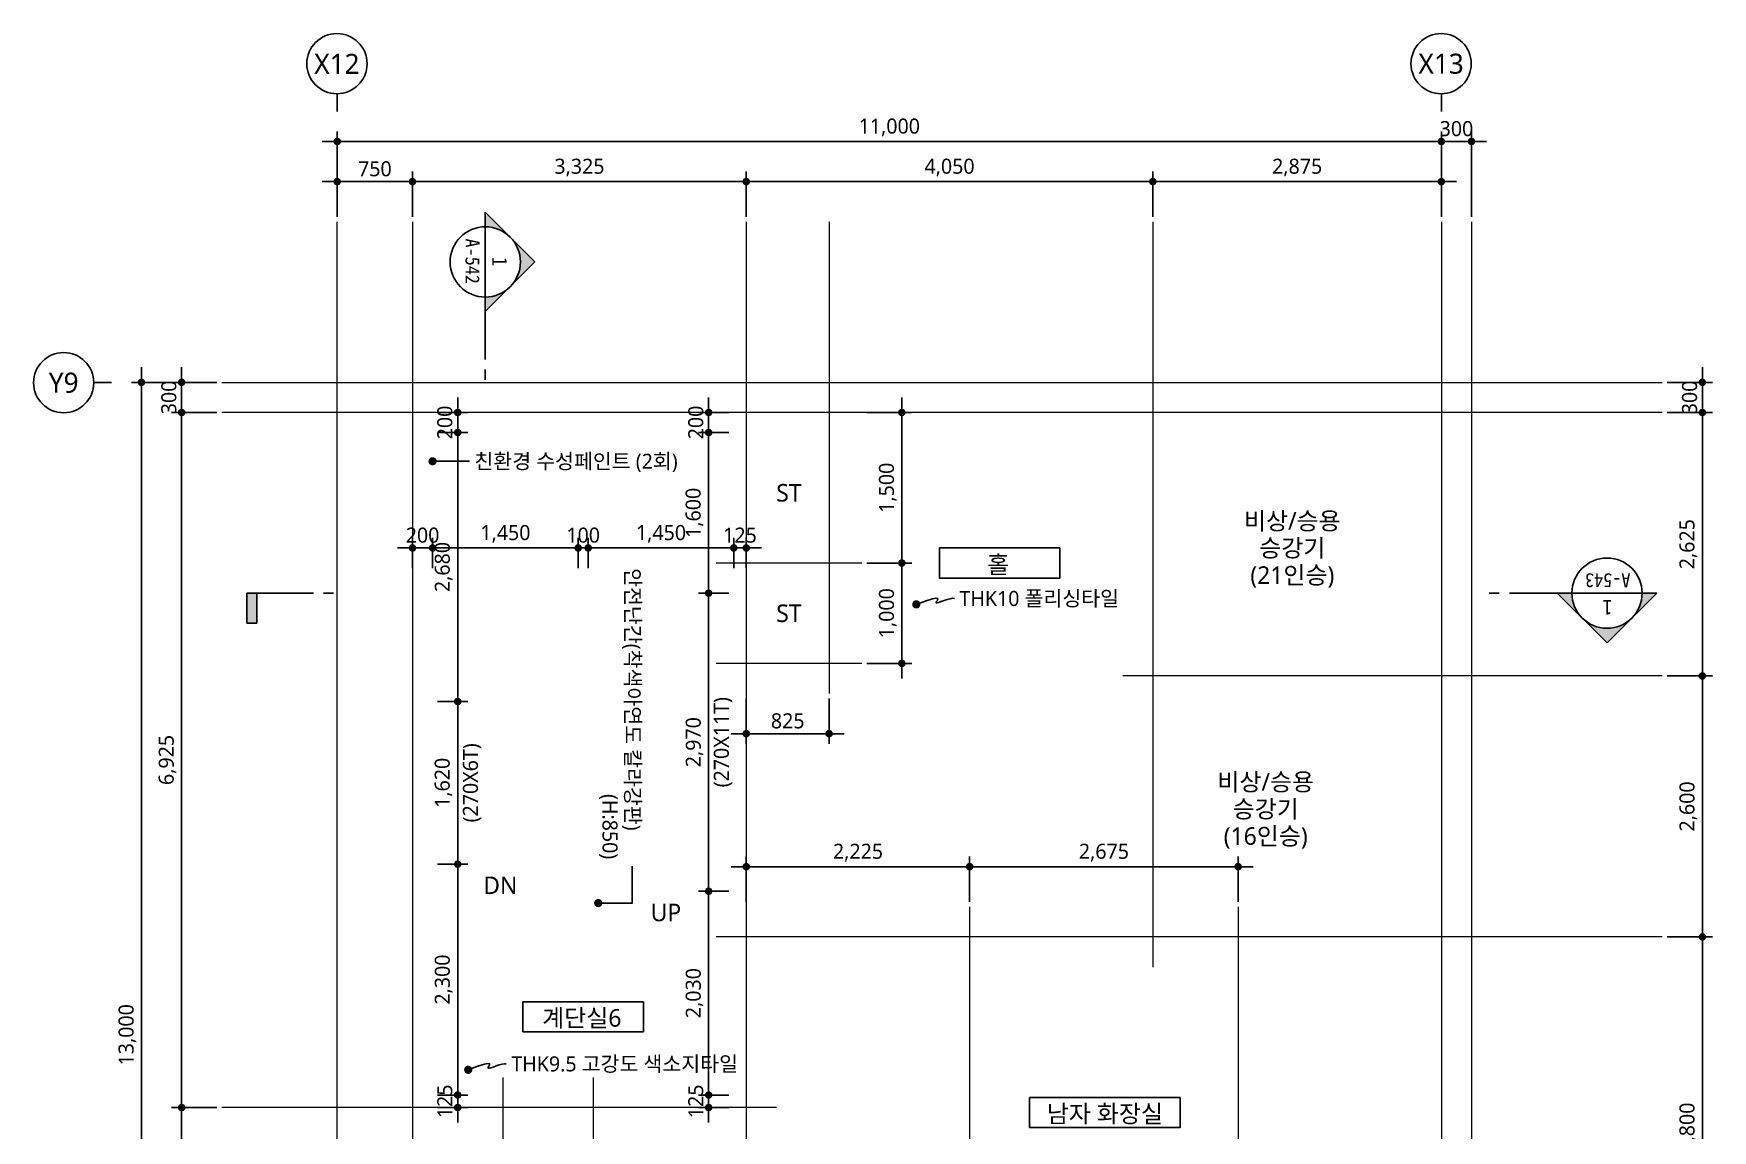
# Model space of a CAD drawing. Header units: millimetres. Extents: x 1424731 to 1631737, y 707248 to 849681.
# Drawn here: x 1442481 to 1459206, y 718066 to 728994 of the extents above; entities that cross this region are included whole.
import ezdxf
from ezdxf.enums import TextEntityAlignment as Align

# ---------------------------------------------------------------- set-up
doc = ezdxf.new("R2010")
doc.units = ezdxf.units.MM
doc.header["$MEASUREMENT"] = 0
doc.linetypes.add('CEN', pattern=[62, 60, -1, 0, -1])
doc.layers.get('0').update_dxf_attribs({"linetype": 'CONTINUOUS'})
for name, color, linetype, lineweight in [('A-AXIS-BUBL', 7, 'CONTINUOUS', 25), ('A-CNTL', 1, 'CEN', 15), ('A-DIMS', 7, 'CONTINUOUS', 25), ('A-MKXS-LEAD', 7, 'CONTINUOUS', 25), ('A-MKXS-MAK1', 3, 'CONTINUOUS', 25), ('A-MKXS-TEXT1', 3, 'CONTINUOUS', 25), ('A-MKXS-TEXT2', 7, 'CONTINUOUS', 25), ('A-MKXX-NAME', 3, 'CONTINUOUS', 25), ('A-MKXX-SYMB', 7, 'CONTINUOUS', 25), ('A-XXXX-TXT2', 3, 'CONTINUOUS', 25)]:
    doc.layers.add(name, color=color, linetype=linetype, lineweight=lineweight)
doc.styles.add('HY울릉도L', font='')
doc.styles.add('돋움체', font='')
doc.styles.add('맑은고딕', font='malgun.ttf')
doc.styles.get('HY울릉도L').set_extended_font_data('HYwulM')
doc.styles.get('돋움체').set_extended_font_data('DotumChe')
doc.dimstyles.new('CDIM', dxfattribs={"dimtxt": 3, "dimasz": 1.5, "dimexe": 2, "dimexo": 1, "dimgap": 1, "dimtad": 1, "dimdec": 0, "dimrnd": 0.5, "dimzin": 0, "dimdsep": 32, "dimlunit": 6, "dimtxsty": 'HY울릉도L', "dimblk1": '_CIDOT', "dimblk2": '_CIDOT', "dimsah": 1, "dimcen": 5.5, "dimclrd": 2, "dimclre": 2, "dimclrt": 7, "dimadec": 0, "dimazin": 0, "dimtfac": 1, "dimtdec": 0, "dimtix": 1, "dimtmove": 2, "dimatfit": 1, "dimldrblk": '_CIDOT', "dimfxl": 1, "dimtolj": 1, "dimtzin": 0, "dimlwd": -1, "dimarcsym": 0})

# ---------------------------------------------------------------- blocks, each defined once
blk = doc.blocks.new('_CIDOT')
at = {"color": 0, "linetype": 'ByBlock'}
blk.add_line((2, 0), (-1, 0), dxfattribs=at)
at = {"color": 0, "linetype": 'ByBlock', "const_width": 0.5}
blk.add_lwpolyline([(-0.25, 0, 1), (0.25, 0, 1)], format="xyb", close=True, dxfattribs=at)
blk = doc.blocks.new('*D1087')
at = {"layer": 'A-DIMS', "lineweight": -2, "transparency": 16777216}
for p, q in [((13250, -300), (13700, -300)), ((13250, -2925), (13700, -2925))]:
    blk.add_line(p, q, dxfattribs=at)
at = {"layer": 'A-DIMS', "transparency": 16777216}
blk.add_line((13600, -375), (13600, -2850), dxfattribs=at)
at = {"layer": 'A-DIMS', "transparency": 16777216, "xscale": 75, "yscale": 75, "zscale": 75}
for p, rotation in [((13600, -300), 90), ((13600, -2925), 270)]:
    blk.add_blockref('_CIDOT', p, dxfattribs=dict(at, rotation=rotation))
at = {"layer": 'A-DIMS', "color": 3, "transparency": 16777216, "insert": (13460, -1612), "char_height": 150, "attachment_point": 5, "rotation": 90, "style": '맑은고딕'}
blk.add_mtext('\\A1;2,625', dxfattribs=at)
blk = doc.blocks.new('*D1088')
at = {"layer": 'A-DIMS', "transparency": 16777216}
for p, q in [((13600, 75), (13600, 150)), ((13600, 0), (13600, -300)), ((13600, -375), (13600, -450))]:
    blk.add_line(p, q, dxfattribs=at)
at = {"layer": 'A-DIMS', "lineweight": -2, "transparency": 16777216}
for p, q in [((13250, 0), (13700, 0)), ((13250, -300), (13700, -300))]:
    blk.add_line(p, q, dxfattribs=at)
at = {"layer": 'A-DIMS', "transparency": 16777216, "xscale": 75, "yscale": 75, "zscale": 75}
for p, rotation in [((13600, 0), 270), ((13600, -300), 90)]:
    blk.add_blockref('_CIDOT', p, dxfattribs=dict(at, rotation=rotation))
at = {"layer": 'A-DIMS', "color": 3, "transparency": 16777216, "insert": (13473, -150), "char_height": 150, "attachment_point": 5, "rotation": 90, "style": '맑은고딕'}
blk.add_mtext('\\A1;300', dxfattribs=at)
blk = doc.blocks.new('*D1089')
at = {"layer": 'A-DIMS', "lineweight": -2, "transparency": 16777216}
for p, q in [((13250, -5525), (13700, -5525)), ((13250, -9325), (13700, -9325))]:
    blk.add_line(p, q, dxfattribs=at)
at = {"layer": 'A-DIMS', "transparency": 16777216}
blk.add_line((13600, -5600), (13600, -9250), dxfattribs=at)
at = {"layer": 'A-DIMS', "transparency": 16777216, "xscale": 75, "yscale": 75, "zscale": 75}
for p, rotation in [((13600, -5525), 90), ((13600, -9325), 270)]:
    blk.add_blockref('_CIDOT', p, dxfattribs=dict(at, rotation=rotation))
at = {"layer": 'A-DIMS', "color": 3, "transparency": 16777216, "insert": (13460, -7425), "char_height": 150, "attachment_point": 5, "rotation": 90, "style": '맑은고딕'}
blk.add_mtext('\\A1;3,800', dxfattribs=at)
blk = doc.blocks.new('*D1090')
at = {"layer": 'A-DIMS', "lineweight": -2, "transparency": 16777216}
for p, q in [((-1200, 0), (-2050, 0)), ((-1200, -13000), (-2050, -13000))]:
    blk.add_line(p, q, dxfattribs=at)
at = {"layer": 'A-DIMS', "transparency": 16777216}
blk.add_line((-1950, -75), (-1950, -12925), dxfattribs=at)
at = {"layer": 'A-DIMS', "transparency": 16777216, "xscale": 75, "yscale": 75, "zscale": 75}
for p, rotation in [((-1950, 0), 90), ((-1950, -13000), 270)]:
    blk.add_blockref('_CIDOT', p, dxfattribs=dict(at, rotation=rotation))
at = {"layer": 'A-DIMS', "color": 3, "transparency": 16777216, "insert": (-2090, -6500), "char_height": 150, "attachment_point": 5, "rotation": 90, "style": '맑은고딕'}
blk.add_mtext('\\A1;13,000', dxfattribs=at)
blk = doc.blocks.new('*D1091')
at = {"layer": 'A-DIMS', "lineweight": -2, "transparency": 16777216}
for p, q in [((-1200, -300), (-1650, -300)), ((-1200, -7225), (-1650, -7225))]:
    blk.add_line(p, q, dxfattribs=at)
at = {"layer": 'A-DIMS', "transparency": 16777216}
blk.add_line((-1550, -375), (-1550, -7150), dxfattribs=at)
at = {"layer": 'A-DIMS', "transparency": 16777216, "xscale": 75, "yscale": 75, "zscale": 75}
for p, rotation in [((-1550, -300), 90), ((-1550, -7225), 270)]:
    blk.add_blockref('_CIDOT', p, dxfattribs=dict(at, rotation=rotation))
at = {"layer": 'A-DIMS', "color": 3, "transparency": 16777216, "insert": (-1690, -3762), "char_height": 150, "attachment_point": 5, "rotation": 90, "style": '맑은고딕'}
blk.add_mtext('\\A1;6,925', dxfattribs=at)
blk = doc.blocks.new('*D1094')
at = {"layer": 'A-DIMS', "transparency": 16777216}
for p, q in [((10925, 2400), (10850, 2400)), ((11000, 2400), (11300, 2400)), ((11375, 2400), (11450, 2400))]:
    blk.add_line(p, q, dxfattribs=at)
at = {"layer": 'A-DIMS', "lineweight": -2, "transparency": 16777216}
for p, q in [((11000, 1650), (11000, 2500)), ((11300, 1650), (11300, 2500))]:
    blk.add_line(p, q, dxfattribs=at)
at = {"layer": 'A-DIMS', "transparency": 16777216, "xscale": 75, "yscale": 75, "zscale": 75}
blk.add_blockref('_CIDOT', (11000, 2400), dxfattribs=at)
at = {"layer": 'A-DIMS', "transparency": 16777216, "xscale": 75, "yscale": 75, "zscale": 75, "rotation": 180}
blk.add_blockref('_CIDOT', (11300, 2400), dxfattribs=at)
at = {"layer": 'A-DIMS', "color": 3, "transparency": 16777216, "insert": (11150, 2527), "char_height": 150, "attachment_point": 5, "style": '맑은고딕'}
blk.add_mtext('\\A1;300', dxfattribs=at)
blk = doc.blocks.new('*D1095')
at = {"layer": 'A-DIMS', "lineweight": -2, "transparency": 16777216}
for p, q in [((8125, 1650), (8125, 2100)), ((11000, 1650), (11000, 2100))]:
    blk.add_line(p, q, dxfattribs=at)
at = {"layer": 'A-DIMS', "transparency": 16777216}
blk.add_line((8200, 2000), (10925, 2000), dxfattribs=at)
at = {"layer": 'A-DIMS', "transparency": 16777216, "xscale": 75, "yscale": 75, "zscale": 75, "rotation": 180}
blk.add_blockref('_CIDOT', (8125, 2000), dxfattribs=at)
at = {"layer": 'A-DIMS', "transparency": 16777216, "xscale": 75, "yscale": 75, "zscale": 75}
blk.add_blockref('_CIDOT', (11000, 2000), dxfattribs=at)
at = {"layer": 'A-DIMS', "color": 3, "transparency": 16777216, "insert": (9563, 2140), "char_height": 150, "attachment_point": 5, "style": '맑은고딕'}
blk.add_mtext('\\A1;2,875', dxfattribs=at)
blk = doc.blocks.new('*D1096')
at = {"layer": 'A-DIMS', "lineweight": -2, "transparency": 16777216}
for p, q in [((4075, 1650), (4075, 2100)), ((8125, 1650), (8125, 2100))]:
    blk.add_line(p, q, dxfattribs=at)
at = {"layer": 'A-DIMS', "transparency": 16777216}
blk.add_line((4150, 2000), (8050, 2000), dxfattribs=at)
at = {"layer": 'A-DIMS', "transparency": 16777216, "xscale": 75, "yscale": 75, "zscale": 75, "rotation": 180}
blk.add_blockref('_CIDOT', (4075, 2000), dxfattribs=at)
at = {"layer": 'A-DIMS', "transparency": 16777216, "xscale": 75, "yscale": 75, "zscale": 75}
blk.add_blockref('_CIDOT', (8125, 2000), dxfattribs=at)
at = {"layer": 'A-DIMS', "color": 3, "transparency": 16777216, "insert": (6100, 2140), "char_height": 150, "attachment_point": 5, "style": '맑은고딕'}
blk.add_mtext('\\A1;4,050', dxfattribs=at)
blk = doc.blocks.new('*D1097')
at = {"layer": 'A-DIMS', "lineweight": -2, "transparency": 16777216}
for p, q in [((750, 1650), (750, 2100)), ((4075, 1650), (4075, 2100))]:
    blk.add_line(p, q, dxfattribs=at)
at = {"layer": 'A-DIMS', "transparency": 16777216}
blk.add_line((825, 2000), (4000, 2000), dxfattribs=at)
at = {"layer": 'A-DIMS', "transparency": 16777216, "xscale": 75, "yscale": 75, "zscale": 75, "rotation": 180}
blk.add_blockref('_CIDOT', (750, 2000), dxfattribs=at)
at = {"layer": 'A-DIMS', "transparency": 16777216, "xscale": 75, "yscale": 75, "zscale": 75}
blk.add_blockref('_CIDOT', (4075, 2000), dxfattribs=at)
at = {"layer": 'A-DIMS', "color": 3, "transparency": 16777216, "insert": (2413, 2140), "char_height": 150, "attachment_point": 5, "style": '맑은고딕'}
blk.add_mtext('\\A1;3,325', dxfattribs=at)
blk = doc.blocks.new('*D1098')
at = {"layer": 'A-DIMS', "lineweight": -2, "transparency": 16777216}
for p, q in [((0, 1650), (0, 2100)), ((750, 1650), (750, 2100))]:
    blk.add_line(p, q, dxfattribs=at)
at = {"layer": 'A-DIMS', "transparency": 16777216}
blk.add_line((75, 2000), (675, 2000), dxfattribs=at)
at = {"layer": 'A-DIMS', "transparency": 16777216, "xscale": 75, "yscale": 75, "zscale": 75, "rotation": 180}
blk.add_blockref('_CIDOT', (0, 2000), dxfattribs=at)
at = {"layer": 'A-DIMS', "transparency": 16777216, "xscale": 75, "yscale": 75, "zscale": 75}
blk.add_blockref('_CIDOT', (750, 2000), dxfattribs=at)
at = {"layer": 'A-DIMS', "color": 3, "transparency": 16777216, "insert": (375, 2127), "char_height": 150, "attachment_point": 5, "style": '맑은고딕'}
blk.add_mtext('\\A1;750', dxfattribs=at)
blk = doc.blocks.new('*D1099')
at = {"layer": 'A-DIMS', "lineweight": -2, "transparency": 16777216}
for p, q in [((0, 1650), (0, 2500)), ((11000, 1650), (11000, 2500))]:
    blk.add_line(p, q, dxfattribs=at)
at = {"layer": 'A-DIMS', "transparency": 16777216}
blk.add_line((10925, 2400), (75, 2400), dxfattribs=at)
at = {"layer": 'A-DIMS', "transparency": 16777216, "xscale": 75, "yscale": 75, "zscale": 75, "rotation": 180}
blk.add_blockref('_CIDOT', (0, 2400), dxfattribs=at)
at = {"layer": 'A-DIMS', "transparency": 16777216, "xscale": 75, "yscale": 75, "zscale": 75}
blk.add_blockref('_CIDOT', (11000, 2400), dxfattribs=at)
at = {"layer": 'A-DIMS', "color": 3, "transparency": 16777216, "insert": (5500, 2540), "char_height": 150, "attachment_point": 5, "style": '맑은고딕'}
blk.add_mtext('\\A1;11,000', dxfattribs=at)
blk = doc.blocks.new('*D1101')
at = {"layer": 'A-DIMS', "lineweight": -2, "transparency": 16777216}
for p, q in [((13250, -2925), (13700, -2925)), ((13250, -5525), (13700, -5525))]:
    blk.add_line(p, q, dxfattribs=at)
at = {"layer": 'A-DIMS', "transparency": 16777216}
blk.add_line((13600, -5450), (13600, -3000), dxfattribs=at)
at = {"layer": 'A-DIMS', "transparency": 16777216, "xscale": 75, "yscale": 75, "zscale": 75}
for p, rotation in [((13600, -2925), 90), ((13600, -5525), 270)]:
    blk.add_blockref('_CIDOT', p, dxfattribs=dict(at, rotation=rotation))
at = {"layer": 'A-DIMS', "color": 3, "transparency": 16777216, "insert": (13460, -4225), "char_height": 150, "attachment_point": 5, "rotation": 90, "style": '맑은고딕'}
blk.add_mtext('\\A1;2,600', dxfattribs=at)
blk = doc.blocks.new('*D1104')
at = {"layer": 'A-DIMS', "lineweight": -2, "transparency": 16777216}
for p, q in [((-1200, -7225), (-1650, -7225)), ((-1200, -8450), (-1650, -8450))]:
    blk.add_line(p, q, dxfattribs=at)
at = {"layer": 'A-DIMS', "transparency": 16777216}
blk.add_line((-1550, -8375), (-1550, -7300), dxfattribs=at)
at = {"layer": 'A-DIMS', "transparency": 16777216, "xscale": 75, "yscale": 75, "zscale": 75}
for p, rotation in [((-1550, -7225), 90), ((-1550, -8450), 270)]:
    blk.add_blockref('_CIDOT', p, dxfattribs=dict(at, rotation=rotation))
at = {"layer": 'A-DIMS', "color": 3, "transparency": 16777216, "insert": (-1690, -7838), "char_height": 150, "attachment_point": 5, "rotation": 90, "style": '맑은고딕'}
blk.add_mtext('\\A1;1,225', dxfattribs=at)
blk = doc.blocks.new('*D1105')
at = {"layer": 'A-DIMS', "lineweight": -2, "transparency": 16777216}
for p, q in [((5275, -1800), (5725, -1800)), ((5275, -2800), (5725, -2800))]:
    blk.add_line(p, q, dxfattribs=at)
at = {"layer": 'A-DIMS', "transparency": 16777216}
blk.add_line((5625, -1875), (5625, -2725), dxfattribs=at)
at = {"layer": 'A-DIMS', "transparency": 16777216, "xscale": 75, "yscale": 75, "zscale": 75}
for p, rotation in [((5625, -1800), 90), ((5625, -2800), 270)]:
    blk.add_blockref('_CIDOT', p, dxfattribs=dict(at, rotation=rotation))
at = {"layer": 'A-DIMS', "color": 3, "transparency": 16777216, "insert": (5485, -2300), "char_height": 150, "attachment_point": 5, "rotation": 90, "style": '맑은고딕'}
blk.add_mtext('\\A1;1,000', dxfattribs=at)
blk = doc.blocks.new('*D1106')
at = {"layer": 'A-DIMS', "lineweight": -2, "transparency": 16777216}
for p, q in [((5275, -300), (5725, -300)), ((5275, -1800), (5725, -1800))]:
    blk.add_line(p, q, dxfattribs=at)
at = {"layer": 'A-DIMS', "transparency": 16777216}
blk.add_line((5625, -375), (5625, -1725), dxfattribs=at)
at = {"layer": 'A-DIMS', "transparency": 16777216, "xscale": 75, "yscale": 75, "zscale": 75}
for p, rotation in [((5625, -300), 90), ((5625, -1800), 270)]:
    blk.add_blockref('_CIDOT', p, dxfattribs=dict(at, rotation=rotation))
at = {"layer": 'A-DIMS', "color": 3, "transparency": 16777216, "insert": (5485, -1050), "char_height": 150, "attachment_point": 5, "rotation": 90, "style": '맑은고딕'}
blk.add_mtext('\\A1;1,500', dxfattribs=at)
blk = doc.blocks.new('*D1107')
at = {"layer": 'A-DIMS', "lineweight": -2, "transparency": 16777216}
for p, q in [((4075, -3150), (4075, -3600)), ((4900, -3150), (4900, -3600))]:
    blk.add_line(p, q, dxfattribs=at)
at = {"layer": 'A-DIMS', "transparency": 16777216}
blk.add_line((4150, -3500), (4825, -3500), dxfattribs=at)
at = {"layer": 'A-DIMS', "transparency": 16777216, "xscale": 75, "yscale": 75, "zscale": 75, "rotation": 180}
blk.add_blockref('_CIDOT', (4075, -3500), dxfattribs=at)
at = {"layer": 'A-DIMS', "transparency": 16777216, "xscale": 75, "yscale": 75, "zscale": 75}
blk.add_blockref('_CIDOT', (4900, -3500), dxfattribs=at)
at = {"layer": 'A-DIMS', "color": 3, "transparency": 16777216, "insert": (4488, -3373), "char_height": 150, "attachment_point": 5, "style": '맑은고딕'}
blk.add_mtext('\\A1;825', dxfattribs=at)
blk = doc.blocks.new('*D1110')
at = {"layer": 'A-DIMS', "lineweight": -2, "transparency": 16777216}
for p, q in [((-1200, 0), (-1650, 0)), ((-1200, -300), (-1650, -300))]:
    blk.add_line(p, q, dxfattribs=at)
at = {"layer": 'A-DIMS', "transparency": 16777216}
for p, q in [((-1550, 75), (-1550, 150)), ((-1550, -300), (-1550, 0)), ((-1550, -375), (-1550, -450))]:
    blk.add_line(p, q, dxfattribs=at)
at = {"layer": 'A-DIMS', "transparency": 16777216, "xscale": 75, "yscale": 75, "zscale": 75}
for p, rotation in [((-1550, 0), 270), ((-1550, -300), 90)]:
    blk.add_blockref('_CIDOT', p, dxfattribs=dict(at, rotation=rotation))
at = {"layer": 'A-DIMS', "color": 3, "transparency": 16777216, "insert": (-1677, -150), "char_height": 150, "attachment_point": 5, "rotation": 90, "style": '맑은고딕'}
blk.add_mtext('\\A1;300', dxfattribs=at)
blk = doc.blocks.new('*D1111')
at = {"layer": 'A-DIMS', "lineweight": -2, "transparency": 16777216}
for p, q in [((4075, -5175), (4075, -4725)), ((6300, -5175), (6300, -4725))]:
    blk.add_line(p, q, dxfattribs=at)
at = {"layer": 'A-DIMS', "transparency": 16777216}
blk.add_line((4150, -4825), (6225, -4825), dxfattribs=at)
at = {"layer": 'A-DIMS', "transparency": 16777216, "xscale": 75, "yscale": 75, "zscale": 75, "rotation": 180}
blk.add_blockref('_CIDOT', (4075, -4825), dxfattribs=at)
at = {"layer": 'A-DIMS', "transparency": 16777216, "xscale": 75, "yscale": 75, "zscale": 75}
blk.add_blockref('_CIDOT', (6300, -4825), dxfattribs=at)
at = {"layer": 'A-DIMS', "color": 3, "transparency": 16777216, "insert": (5188, -4685), "char_height": 150, "attachment_point": 5, "style": '맑은고딕'}
blk.add_mtext('\\A1;2,225', dxfattribs=at)
blk = doc.blocks.new('*D1112')
at = {"layer": 'A-DIMS', "lineweight": -2, "transparency": 16777216}
for p, q in [((6300, -5175), (6300, -4725)), ((8975, -5175), (8975, -4725))]:
    blk.add_line(p, q, dxfattribs=at)
at = {"layer": 'A-DIMS', "transparency": 16777216}
blk.add_line((6375, -4825), (8900, -4825), dxfattribs=at)
at = {"layer": 'A-DIMS', "transparency": 16777216, "xscale": 75, "yscale": 75, "zscale": 75, "rotation": 180}
blk.add_blockref('_CIDOT', (6300, -4825), dxfattribs=at)
at = {"layer": 'A-DIMS', "transparency": 16777216, "xscale": 75, "yscale": 75, "zscale": 75}
blk.add_blockref('_CIDOT', (8975, -4825), dxfattribs=at)
at = {"layer": 'A-DIMS', "color": 3, "transparency": 16777216, "insert": (7638, -4685), "char_height": 150, "attachment_point": 5, "style": '맑은고딕'}
blk.add_mtext('\\A1;2,675', dxfattribs=at)
blk = doc.blocks.new('비상승용승강기16인승')
at = {"layer": 'A-MKXX-NAME', "style": '맑은고딕'}
for s, p in [('비상/승용', (0, 270)), ('승강기', (0, 0)), ('(16인승)', (0, -270))]:
    blk.add_text(s, height=175, dxfattribs=at).set_placement(p, align=Align.MIDDLE_CENTER)
blk = doc.blocks.new('CORE 6- 단면')
at = {"layer": 'A-MKXS-MAK1'}
h = blk.add_hatch(color=256, dxfattribs=at)
h.paths.add_polyline_path([(-1630, 4290), (-1383, 4042, 0.414214), (-1878, 4042)])
h.paths.add_polyline_path([(-1383, 4042), (-1135, 3795), (-1280, 3795, 0.198912)])
h.paths.add_polyline_path([(-1878, 4042, 0.198912), (-1980, 3795), (-2125, 3795)])
blk.add_hatch(color=256, dxfattribs=at).paths.add_polyline_path([(11820, 4095), (11920, 4095), (11920, 3795), (11820, 3795)])
h = blk.add_hatch(color=256, dxfattribs=at)
h.paths.add_polyline_path([(9050, 495), (9297, 742, 0.414214), (9297, 247)])
h.paths.add_polyline_path([(9297, 742), (9545, 990), (9545, 845, 0.198912)])
h.paths.add_polyline_path([(9297, 247, 0.198912), (9545, 145), (9545, 0)])
for p, q in [((-2125, 3795), (-1630, 4290)), ((-1135, 3795), (-1630, 4290)), ((11920, 4095), (11820, 4095)), ((11820, 3795), (11820, 4095)), ((11920, 3795), (11920, 4095)), ((-657, 3795), (-2125, 3795)), ((-457, 3795), (-557, 3795)), ((11157, 3795), (11057, 3795)), ((11920, 3795), (11257, 3795)), ((9545, 1668), (9545, 1568)), ((9545, 1468), (9545, 0)), ((9545, 990), (9050, 495)), ((9545, 0), (9050, 495))]:
    blk.add_line(p, q, dxfattribs=at)
for centre in [(-1630, 3795), (9545, 495)]:
    blk.add_circle(centre, 350, dxfattribs=at)
at = {"layer": 'A-MKXS-TEXT2', "style": '돋움체'}
for s, height, p in [('1', 150, (-1634, 3939)), ('A-543', 140, (-1637, 3667))]:
    blk.add_text(s, height=height, dxfattribs=at).set_placement(p, align=Align.MIDDLE)
for s, height, p in [('A-542', 140, (9673, 488)), ('1', 150, (9401, 491))]:
    blk.add_text(s, height=height, rotation=90, dxfattribs=at).set_placement(p, align=Align.MIDDLE)
blk = doc.blocks.new('*D877')
at = {"layer": 'A-DIMS', "lineweight": -2, "transparency": 16777216}
for p, q in [((1448006, 723669), (1448006, 723969)), ((1449456, 723669), (1449456, 723969))]:
    blk.add_line(p, q, dxfattribs=at)
at = {"layer": 'A-DIMS', "transparency": 16777216}
blk.add_line((1448081, 723869), (1449381, 723869), dxfattribs=at)
at = {"layer": 'A-DIMS', "transparency": 16777216, "xscale": 75, "yscale": 75, "zscale": 75, "rotation": 180}
blk.add_blockref('_CIDOT', (1448006, 723869), dxfattribs=at)
at = {"layer": 'A-DIMS', "transparency": 16777216, "xscale": 75, "yscale": 75, "zscale": 75}
blk.add_blockref('_CIDOT', (1449456, 723869), dxfattribs=at)
at = {"layer": 'A-DIMS', "color": 3, "transparency": 16777216, "insert": (1448731, 724009), "char_height": 150, "attachment_point": 5, "style": '맑은고딕'}
blk.add_mtext('\\A1;1,450', dxfattribs=at)
blk = doc.blocks.new('*D878')
at = {"layer": 'A-DIMS', "transparency": 16777216}
for p, q in [((1449381, 723869), (1449306, 723869)), ((1449581, 723869), (1449456, 723869)), ((1449656, 723869), (1449731, 723869))]:
    blk.add_line(p, q, dxfattribs=at)
at = {"layer": 'A-DIMS', "lineweight": -2, "transparency": 16777216}
for p, q in [((1449456, 723669), (1449456, 723969)), ((1449581, 723669), (1449581, 723969))]:
    blk.add_line(p, q, dxfattribs=at)
at = {"layer": 'A-DIMS', "transparency": 16777216, "xscale": 75, "yscale": 75, "zscale": 75}
blk.add_blockref('_CIDOT', (1449456, 723869), dxfattribs=at)
at = {"layer": 'A-DIMS', "transparency": 16777216, "xscale": 75, "yscale": 75, "zscale": 75, "rotation": 180}
blk.add_blockref('_CIDOT', (1449581, 723869), dxfattribs=at)
at = {"layer": 'A-DIMS', "color": 3, "transparency": 16777216, "insert": (1449518, 723996), "char_height": 150, "attachment_point": 5, "style": '맑은고딕'}
blk.add_mtext('\\A1;125', dxfattribs=at)
blk = doc.blocks.new('*D879')
at = {"layer": 'A-DIMS', "lineweight": -2, "transparency": 16777216}
for p, q in [((1449406, 723419), (1449106, 723419)), ((1449406, 720449), (1449106, 720449))]:
    blk.add_line(p, q, dxfattribs=at)
at = {"layer": 'A-DIMS', "transparency": 16777216}
blk.add_line((1449206, 720524), (1449206, 723344), dxfattribs=at)
at = {"layer": 'A-DIMS', "transparency": 16777216, "xscale": 75, "yscale": 75, "zscale": 75}
for p, rotation in [((1449206, 723419), 90), ((1449206, 720449), 270)]:
    blk.add_blockref('_CIDOT', p, dxfattribs=dict(at, rotation=rotation))
at = {"layer": 'A-DIMS', "color": 3, "transparency": 16777216, "char_height": 150, "attachment_point": 5, "rotation": 90, "style": '맑은고딕'}
for s, insert in [('\\A1;(270X11T)', (1449349, 721934)), ('\\A1;2,970', (1449066, 721934))]:
    blk.add_mtext(s, dxfattribs=dict(at, insert=insert))
blk = doc.blocks.new('*D880')
at = {"layer": 'A-DIMS', "lineweight": -2, "transparency": 16777216}
for p, q in [((1449406, 720449), (1449106, 720449)), ((1449406, 718419), (1449106, 718419))]:
    blk.add_line(p, q, dxfattribs=at)
at = {"layer": 'A-DIMS', "transparency": 16777216}
blk.add_line((1449206, 720374), (1449206, 718494), dxfattribs=at)
at = {"layer": 'A-DIMS', "transparency": 16777216, "xscale": 75, "yscale": 75, "zscale": 75}
for p, rotation in [((1449206, 720449), 90), ((1449206, 718419), 270)]:
    blk.add_blockref('_CIDOT', p, dxfattribs=dict(at, rotation=rotation))
at = {"layer": 'A-DIMS', "color": 3, "transparency": 16777216, "insert": (1449066, 719434), "char_height": 150, "attachment_point": 5, "rotation": 90, "style": '맑은고딕'}
blk.add_mtext('\\A1;2,030', dxfattribs=at)
blk = doc.blocks.new('*D881')
at = {"layer": 'A-DIMS', "lineweight": -2, "transparency": 16777216}
for p, q in [((1449406, 725019), (1449106, 725019)), ((1449406, 723419), (1449106, 723419))]:
    blk.add_line(p, q, dxfattribs=at)
at = {"layer": 'A-DIMS', "transparency": 16777216}
blk.add_line((1449206, 723494), (1449206, 724944), dxfattribs=at)
at = {"layer": 'A-DIMS', "transparency": 16777216, "xscale": 75, "yscale": 75, "zscale": 75}
for p, rotation in [((1449206, 725019), 90), ((1449206, 723419), 270)]:
    blk.add_blockref('_CIDOT', p, dxfattribs=dict(at, rotation=rotation))
at = {"layer": 'A-DIMS', "color": 3, "transparency": 16777216, "insert": (1449065, 724219), "char_height": 150, "attachment_point": 5, "rotation": 90, "style": '맑은고딕'}
blk.add_mtext('\\A1;1,600', dxfattribs=at)
blk = doc.blocks.new('*D882')
at = {"layer": 'A-DIMS', "transparency": 16777216}
for p, q in [((1449206, 725294), (1449206, 725369)), ((1449206, 725019), (1449206, 725219)), ((1449206, 724944), (1449206, 724869))]:
    blk.add_line(p, q, dxfattribs=at)
at = {"layer": 'A-DIMS', "lineweight": -2, "transparency": 16777216}
for p, q in [((1449406, 725219), (1449106, 725219)), ((1449406, 725019), (1449106, 725019))]:
    blk.add_line(p, q, dxfattribs=at)
at = {"layer": 'A-DIMS', "transparency": 16777216, "xscale": 75, "yscale": 75, "zscale": 75}
for p, rotation in [((1449206, 725219), 270), ((1449206, 725019), 90)]:
    blk.add_blockref('_CIDOT', p, dxfattribs=dict(at, rotation=rotation))
at = {"layer": 'A-DIMS', "color": 3, "transparency": 16777216, "insert": (1449078, 725119), "char_height": 150, "attachment_point": 5, "rotation": 90, "style": '맑은고딕'}
blk.add_mtext('\\A1;200', dxfattribs=at)
blk = doc.blocks.new('*D883')
at = {"layer": 'A-DIMS', "transparency": 16777216}
for p, q in [((1449206, 718494), (1449206, 718569)), ((1449206, 718419), (1449206, 718294)), ((1449206, 718219), (1449206, 718144))]:
    blk.add_line(p, q, dxfattribs=at)
at = {"layer": 'A-DIMS', "lineweight": -2, "transparency": 16777216}
for p, q in [((1449406, 718419), (1449106, 718419)), ((1449406, 718294), (1449106, 718294))]:
    blk.add_line(p, q, dxfattribs=at)
at = {"layer": 'A-DIMS', "transparency": 16777216, "xscale": 75, "yscale": 75, "zscale": 75}
for p, rotation in [((1449206, 718419), 270), ((1449206, 718294), 90)]:
    blk.add_blockref('_CIDOT', p, dxfattribs=dict(at, rotation=rotation))
at = {"layer": 'A-DIMS', "color": 3, "transparency": 16777216, "insert": (1449078, 718356), "char_height": 150, "attachment_point": 5, "rotation": 90, "style": '맑은고딕'}
blk.add_mtext('\\A1;125', dxfattribs=at)
blk = doc.blocks.new('*D884')
at = {"layer": 'A-DIMS', "lineweight": -2, "transparency": 16777216}
for p, q in [((1446456, 723669), (1446456, 723969)), ((1447906, 723669), (1447906, 723969))]:
    blk.add_line(p, q, dxfattribs=at)
at = {"layer": 'A-DIMS', "transparency": 16777216}
blk.add_line((1446531, 723869), (1447831, 723869), dxfattribs=at)
at = {"layer": 'A-DIMS', "transparency": 16777216, "xscale": 75, "yscale": 75, "zscale": 75, "rotation": 180}
blk.add_blockref('_CIDOT', (1446456, 723869), dxfattribs=at)
at = {"layer": 'A-DIMS', "transparency": 16777216, "xscale": 75, "yscale": 75, "zscale": 75}
blk.add_blockref('_CIDOT', (1447906, 723869), dxfattribs=at)
at = {"layer": 'A-DIMS', "color": 3, "transparency": 16777216, "insert": (1447181, 724009), "char_height": 150, "attachment_point": 5, "style": '맑은고딕'}
blk.add_mtext('\\A1;1,450', dxfattribs=at)
blk = doc.blocks.new('*D885')
at = {"layer": 'A-DIMS', "transparency": 16777216}
for p, q in [((1447831, 723869), (1447756, 723869)), ((1448006, 723869), (1447906, 723869)), ((1448081, 723869), (1448156, 723869))]:
    blk.add_line(p, q, dxfattribs=at)
at = {"layer": 'A-DIMS', "lineweight": -2, "transparency": 16777216}
for p, q in [((1447906, 723669), (1447906, 723969)), ((1448006, 723669), (1448006, 723969))]:
    blk.add_line(p, q, dxfattribs=at)
at = {"layer": 'A-DIMS', "transparency": 16777216, "xscale": 75, "yscale": 75, "zscale": 75}
blk.add_blockref('_CIDOT', (1447906, 723869), dxfattribs=at)
at = {"layer": 'A-DIMS', "transparency": 16777216, "xscale": 75, "yscale": 75, "zscale": 75, "rotation": 180}
blk.add_blockref('_CIDOT', (1448006, 723869), dxfattribs=at)
at = {"layer": 'A-DIMS', "color": 3, "transparency": 16777216, "insert": (1447956, 723996), "char_height": 150, "attachment_point": 5, "style": '맑은고딕'}
blk.add_mtext('\\A1;100', dxfattribs=at)
blk = doc.blocks.new('*D886')
at = {"layer": 'A-DIMS', "transparency": 16777216}
for p, q in [((1446181, 723869), (1446106, 723869)), ((1446456, 723869), (1446256, 723869)), ((1446531, 723869), (1446606, 723869))]:
    blk.add_line(p, q, dxfattribs=at)
at = {"layer": 'A-DIMS', "lineweight": -2, "transparency": 16777216}
for p, q in [((1446256, 723669), (1446256, 723969)), ((1446456, 723669), (1446456, 723969))]:
    blk.add_line(p, q, dxfattribs=at)
at = {"layer": 'A-DIMS', "transparency": 16777216, "xscale": 75, "yscale": 75, "zscale": 75}
blk.add_blockref('_CIDOT', (1446256, 723869), dxfattribs=at)
at = {"layer": 'A-DIMS', "transparency": 16777216, "xscale": 75, "yscale": 75, "zscale": 75, "rotation": 180}
blk.add_blockref('_CIDOT', (1446456, 723869), dxfattribs=at)
at = {"layer": 'A-DIMS', "color": 3, "transparency": 16777216, "insert": (1446356, 723996), "char_height": 150, "attachment_point": 5, "style": '맑은고딕'}
blk.add_mtext('\\A1;200', dxfattribs=at)
blk = doc.blocks.new('*D887')
at = {"layer": 'A-DIMS', "lineweight": -2, "transparency": 16777216}
for p, q in [((1446506, 722339), (1446806, 722339)), ((1446506, 720719), (1446806, 720719))]:
    blk.add_line(p, q, dxfattribs=at)
at = {"layer": 'A-DIMS', "transparency": 16777216}
blk.add_line((1446706, 720794), (1446706, 722264), dxfattribs=at)
at = {"layer": 'A-DIMS', "transparency": 16777216, "xscale": 75, "yscale": 75, "zscale": 75}
for p, rotation in [((1446706, 722339), 90), ((1446706, 720719), 270)]:
    blk.add_blockref('_CIDOT', p, dxfattribs=dict(at, rotation=rotation))
at = {"layer": 'A-DIMS', "color": 3, "transparency": 16777216, "char_height": 150, "attachment_point": 5, "rotation": 90, "style": '맑은고딕'}
for s, insert in [('\\A1;(270X6T)', (1446849, 721529)), ('\\A1;1,620', (1446565, 721529))]:
    blk.add_mtext(s, dxfattribs=dict(at, insert=insert))
blk = doc.blocks.new('*D888')
at = {"layer": 'A-DIMS', "lineweight": -2, "transparency": 16777216}
for p, q in [((1446506, 720719), (1446806, 720719)), ((1446506, 718419), (1446806, 718419))]:
    blk.add_line(p, q, dxfattribs=at)
at = {"layer": 'A-DIMS', "transparency": 16777216}
blk.add_line((1446706, 720644), (1446706, 718494), dxfattribs=at)
at = {"layer": 'A-DIMS', "transparency": 16777216, "xscale": 75, "yscale": 75, "zscale": 75}
for p, rotation in [((1446706, 720719), 90), ((1446706, 718419), 270)]:
    blk.add_blockref('_CIDOT', p, dxfattribs=dict(at, rotation=rotation))
at = {"layer": 'A-DIMS', "color": 3, "transparency": 16777216, "insert": (1446566, 719569), "char_height": 150, "attachment_point": 5, "rotation": 90, "style": '맑은고딕'}
blk.add_mtext('\\A1;2,300', dxfattribs=at)
blk = doc.blocks.new('*D889')
at = {"layer": 'A-DIMS', "lineweight": -2, "transparency": 16777216}
for p, q in [((1446506, 725019), (1446806, 725019)), ((1446506, 722339), (1446806, 722339))]:
    blk.add_line(p, q, dxfattribs=at)
at = {"layer": 'A-DIMS', "transparency": 16777216}
blk.add_line((1446706, 722414), (1446706, 724944), dxfattribs=at)
at = {"layer": 'A-DIMS', "transparency": 16777216, "xscale": 75, "yscale": 75, "zscale": 75}
for p, rotation in [((1446706, 725019), 90), ((1446706, 722339), 270)]:
    blk.add_blockref('_CIDOT', p, dxfattribs=dict(at, rotation=rotation))
at = {"layer": 'A-DIMS', "color": 3, "transparency": 16777216, "insert": (1446566, 723679), "char_height": 150, "attachment_point": 5, "rotation": 90, "style": '맑은고딕'}
blk.add_mtext('\\A1;2,680', dxfattribs=at)
blk = doc.blocks.new('*D890')
at = {"layer": 'A-DIMS', "transparency": 16777216}
for p, q in [((1446706, 725294), (1446706, 725369)), ((1446706, 725019), (1446706, 725219)), ((1446706, 724944), (1446706, 724869))]:
    blk.add_line(p, q, dxfattribs=at)
at = {"layer": 'A-DIMS', "lineweight": -2, "transparency": 16777216}
for p, q in [((1446506, 725219), (1446806, 725219)), ((1446506, 725019), (1446806, 725019))]:
    blk.add_line(p, q, dxfattribs=at)
at = {"layer": 'A-DIMS', "transparency": 16777216, "xscale": 75, "yscale": 75, "zscale": 75}
for p, rotation in [((1446706, 725219), 270), ((1446706, 725019), 90)]:
    blk.add_blockref('_CIDOT', p, dxfattribs=dict(at, rotation=rotation))
at = {"layer": 'A-DIMS', "color": 3, "transparency": 16777216, "insert": (1446578, 725119), "char_height": 150, "attachment_point": 5, "rotation": 90, "style": '맑은고딕'}
blk.add_mtext('\\A1;200', dxfattribs=at)
blk = doc.blocks.new('*D891')
at = {"layer": 'A-DIMS', "transparency": 16777216}
for p, q in [((1446706, 718494), (1446706, 718569)), ((1446706, 718419), (1446706, 718294)), ((1446706, 718219), (1446706, 718144))]:
    blk.add_line(p, q, dxfattribs=at)
at = {"layer": 'A-DIMS', "lineweight": -2, "transparency": 16777216}
for p, q in [((1446506, 718419), (1446806, 718419)), ((1446506, 718294), (1446806, 718294))]:
    blk.add_line(p, q, dxfattribs=at)
at = {"layer": 'A-DIMS', "transparency": 16777216, "xscale": 75, "yscale": 75, "zscale": 75}
for p, rotation in [((1446706, 718419), 270), ((1446706, 718294), 90)]:
    blk.add_blockref('_CIDOT', p, dxfattribs=dict(at, rotation=rotation))
at = {"layer": 'A-DIMS', "color": 3, "transparency": 16777216, "insert": (1446578, 718356), "char_height": 150, "attachment_point": 5, "rotation": 90, "style": '맑은고딕'}
blk.add_mtext('\\A1;125', dxfattribs=at)
blk = doc.blocks.new('CORE4_GRID')
at = {"layer": 'A-AXIS-BUBL', "ltscale": 0.2}
for p, q in [((0, 2700), (0, 2875)), ((11000, 2700), (11000, 2875)), ((-2250, 0), (-2425, 0))]:
    blk.add_line(p, q, dxfattribs=at)
for centre in [(-2.9, 3175), (10997.1, 3175), (-2725, -2.9)]:
    blk.add_circle(centre, 300, dxfattribs=at)
at = {"layer": 'A-CNTL'}
for p, q in [((0, -14425), (0, 1600)), ((750, 1600), (750, -14425)), ((4075, 1600), (4075, -10275)), ((4900, 1600), (4900, -3100)), ((8125, 1600), (8125, -5825)), ((11000, 1600), (11000, -14425)), ((11300, 1600), (11300, -14425)), ((-1150, 0), (13200, 0)), ((13200, -300), (-1150, -300)), ((5225, -1800), (3775, -1800)), ((5225, -2800), (3775, -2800)), ((13200, -2925), (7825, -2925)), ((6300, -5225), (6300, -8200)), ((8975, -5225), (8975, -14425)), ((13200, -5525), (3775, -5525)), ((1650, -6925), (1650, -8750)), ((2550, -6925), (2550, -8750)), ((4375, -7225), (-1150, -7225))]:
    blk.add_line(p, q, dxfattribs=at)
at = {"layer": 'A-XXXX-TXT2', "ltscale": 0.2, "style": '맑은고딕'}
for s, p in [('X12', (-2.9, 3175)), ('X13', (10997.1, 3175)), ('Y9', (-2725, -2.9))]:
    blk.add_text(s, height=200, dxfattribs=at).set_placement(p, align=Align.MIDDLE)
at = {"layer": 'A-DIMS'}
for base, p1, p2, angle, picture, middle in [((0, 2400), (11000, 1600), (0, 1600), 180, '*D1099', (5500, 2540.5)), ((-1950, -13000), (-1150, 0), (-1150, -13000), 90, '*D1090', (-2090.5, -6500)), ((-1550, 0), (-1150, -300), (-1150, 0), 270, '*D1110', (-1677.5, -150)), ((13600, -300), (13200, 0), (13200, -300), 90, '*D1088', (13472.5, -150)), ((-1550, -7225), (-1150, -300), (-1150, -7225), 90, '*D1091', (-1690.1, -3762.5)), ((5625, -1800), (5225, -300), (5225, -1800), 90, '*D1106', (5484.5, -1050)), ((13600, -2925), (13200, -300), (13200, -2925), 90, '*D1087', (13459.9, -1612.5)), ((5625, -2800), (5225, -1800), (5225, -2800), 90, '*D1105', (5484.5, -2300)), ((13600, -2925), (13200, -5525), (13200, -2925), 270, '*D1101', (13459.9, -4225)), ((13600, -9325), (13200, -5525), (13200, -9325), 90, '*D1089', (13459.9, -7425)), ((-1550, -7225), (-1150, -8450), (-1150, -7225), 270, '*D1104', (-1690.5, -7837.5))]:
    dim = blk.add_linear_dim(base=base, p1=p1, p2=p2, angle=angle, dimstyle='CDIM', override={"dimscale": 50, "dimtxsty": '맑은고딕', "dimclrd": 256, "dimclre": 256, "dimclrt": 3}, dxfattribs=at)
    dim.commit()
    dim.dimension.update_dxf_attribs({"geometry": picture, "text_midpoint": middle})
for base, p1, p2, picture, middle in [((11300, 2400), (11000, 1600), (11300, 1600), '*D1094', (11150, 2527.5)), ((750, 2000), (0, 1600), (750, 1600), '*D1098', (375, 2127.5)), ((4075, 2000), (750, 1600), (4075, 1600), '*D1097', (2412.5, 2140.1)), ((8125, 2000), (4075, 1600), (8125, 1600), '*D1096', (6100, 2140.1)), ((11000, 2000), (8125, 1600), (11000, 1600), '*D1095', (9562.5, 2140.1)), ((4900, -3500), (4075, -3100), (4900, -3100), '*D1107', (4487.5, -3372.5)), ((6300, -4825), (4075, -5225), (6300, -5225), '*D1111', (5187.5, -4684.9)), ((8975, -4825), (6300, -5225), (8975, -5225), '*D1112', (7637.5, -4684.9))]:
    dim = blk.add_linear_dim(base=base, p1=p1, p2=p2, dimstyle='CDIM', override={"dimscale": 50, "dimtxsty": '맑은고딕', "dimclrd": 256, "dimclre": 256, "dimclrt": 3}, dxfattribs=at)
    dim.commit()
    dim.dimension.update_dxf_attribs({"geometry": picture, "text_midpoint": middle})

msp = doc.modelspace()

# ---------------------------------------------------------------- linework, layer by layer
at = {"layer": 'A-MKXS-LEAD', "const_width": 40}
for points in [[(1446434.9, 724734.8, 1), (1446476.3, 724730.6, 1)], [(1451253.9, 723309.1, 1), (1451295.4, 723304.9, 1)], [(1448107.8, 720351.9, 1), (1448103.7, 720310.4, 1)], [(1446790, 718672.4, 1), (1446831.5, 718668.2, 1)]]:
    msp.add_lwpolyline(points, format="xyb", close=True, dxfattribs=at)
at = {"layer": 'A-MKXS-LEAD'}
for points in [[(1446822.6, 724732.7), (1446455.6, 724732.7), (1446455.6, 724732.7)], [(1451273.8, 723306.7), (1451371.6, 723343.5), (1451435.3, 723363.4), (1451471.5, 723369.9), (1451486.9, 723366.4), (1451488.1, 723356.5), (1451481.6, 723343.7), (1451474, 723331.5), (1451472.1, 723323.4), (1451480.8, 723322.1), (1451498.9, 723326.5), (1451523.7, 723334.7), (1451552.6, 723344.8), (1451582.8, 723354.9), (1451611.6, 723363.1), (1451636.3, 723367.4), (1451654.2, 723366)], [(1448445.1, 720698.2), (1448445.1, 720331.1), (1448105.8, 720331.1)], [(1446809.9, 718670), (1446907.7, 718706.9), (1446971.4, 718726.8), (1447007.6, 718733.2), (1447023, 718729.7), (1447024.1, 718719.8), (1447017.7, 718707), (1447010.1, 718694.8), (1447008.2, 718686.8), (1447016.8, 718685.4), (1447035, 718689.8), (1447059.8, 718698), (1447088.7, 718708.1), (1447118.9, 718718.2), (1447147.7, 718726.4), (1447172.4, 718730.7), (1447190.3, 718729.3)]]:
    msp.add_lwpolyline(points, dxfattribs=at)
at = {"layer": 'A-MKXX-SYMB'}
for points in [[(1452705.7, 723868.7), (1451505.7, 723868.7), (1451505.7, 723568.7), (1452705.7, 723568.7)], [(1448555.7, 719348.6), (1447355.7, 719348.6), (1447355.7, 719048.6), (1448555.7, 719048.6)], [(1453903.2, 718393.7), (1452403.2, 718393.7), (1452403.2, 718093.7), (1453903.2, 718093.7)]]:
    msp.add_lwpolyline(points, close=True, dxfattribs=at)

# ---------------------------------------------------------------- block references
at = {"layer": 'A-DIMS'}
msp.add_blockref('CORE4_GRID', (1445505.7, 725518.7), dxfattribs=at)
at = {"layer": 'A-DIMS', "rotation": 180}
msp.add_blockref('CORE 6- 단면', (1456525.7, 727213.6), dxfattribs=at)
at = {"layer": 'A-MKXX-NAME'}
msp.add_blockref('비상승용승강기16인승', (1454755.7, 721268.7), dxfattribs=at)

# ---------------------------------------------------------------- texts
at = {"layer": 'A-MKXS-TEXT1', "style": '맑은고딕'}
for s, p in [('친환경 수성페인트 (2회)', (1446872.6, 724732.7)), ('THK10 폴리싱타일', (1451704.2, 723366)), ('THK9.5 고강도 색소지타일', (1447240.3, 718729.3))]:
    msp.add_text(s, height=150, dxfattribs=at).set_placement(p, align=Align.MIDDLE_LEFT)
for s, p in [('안전난간(착색아연도 칼라강판)', (1448450.9, 723668.1)), ('(H:850)', (1448223.4, 721417.7))]:
    msp.add_text(s, height=150, rotation=270, dxfattribs=at).set_placement(p, align=Align.MIDDLE_LEFT)
at = {"layer": 'A-MKXX-NAME', "style": '맑은고딕'}
for s, p in [('ST', (1450005.7, 724418.7)), ('비상/승용', (1455020.7, 724138.7)), ('승강기', (1455020.7, 723868.7)), ('홀', (1452091.2, 723703)), ('(21인승)', (1455020.7, 723598.7)), ('ST', (1450005.7, 723218.7)), ('DN', (1447130.7, 720507.7)), ('UP', (1448780.7, 720237.7)), ('계단실6', (1447942.2, 719187)), ('남자 화장실', (1453153.3, 718232.1))]:
    msp.add_text(s, height=175, dxfattribs=at).set_placement(p, align=Align.MIDDLE_CENTER)

# ---------------------------------------------------------------- dimensions: what is measured, and where the dimension line sits
at = {"layer": 'A-DIMS'}
for base, p1, p2, text, picture, middle in [((1446705.8, 725218.6), (1446455.8, 725018.6), (1446455.8, 725218.6), '<>\\X', '*D890', (1446705.8, 725118.6)), ((1449205.7, 725218.6), (1449455.7, 725018.6), (1449455.7, 725218.6), '<>\\X', '*D882', (1449205.7, 725118.6)), ((1446705.8, 725018.6), (1446455.8, 722338.7), (1446455.8, 725018.6), '<>\\X', '*D889', (1446705.8, 723678.6)), ((1449205.7, 725018.6), (1449455.7, 723418.6), (1449455.7, 725018.6), '<>\\X', '*D881', (1449205.7, 724218.6)), ((1449205.8, 723418.6), (1449455.8, 720448.7), (1449455.7, 723418.6), '<>\\X(270X11T)', '*D879', (1449205.8, 721933.6)), ((1446705.8, 722338.7), (1446455.8, 720718.7), (1446455.8, 722338.7), '<>\\X(270X6T)', '*D887', (1446705.8, 721528.7))]:
    dim = msp.add_linear_dim(base=base, p1=p1, p2=p2, angle=270, text=text, dimstyle='CDIM', override={"dimscale": 50, "dimtxsty": '맑은고딕', "dimclrd": 256, "dimclre": 256, "dimclrt": 3}, dxfattribs=at)
    dim.commit()
    dim.dimension.update_dxf_attribs({"geometry": picture, "text_midpoint": middle})
for base, p1, p2, picture, middle in [((1446255.7, 723868.6), (1446455.8, 723618.6), (1446255.7, 723618.6), '*D886', (1446355.7, 723996)), ((1447905.8, 723868.6), (1448005.8, 723618.6), (1447905.8, 723618.6), '*D885', (1447955.8, 723996.5)), ((1449455.7, 723868.6), (1449580.7, 723618.6), (1449455.7, 723618.6), '*D878', (1449518.2, 723996.5))]:
    dim = msp.add_linear_dim(base=base, p1=p1, p2=p2, dimstyle='CDIM', override={"dimscale": 50, "dimtxsty": '맑은고딕', "dimclrd": 256, "dimclre": 256, "dimclrt": 3}, dxfattribs=at)
    dim.commit()
    dim.dimension.update_dxf_attribs({"geometry": picture, "text_midpoint": middle})
for base, p1, p2, angle, picture, middle in [((1447905.8, 723868.6), (1446455.8, 723618.6), (1447905.8, 723618.6), 180, '*D884', (1447180.8, 724009)), ((1449455.7, 723868.6), (1448005.7, 723618.6), (1449455.7, 723618.6), 180, '*D877', (1448730.7, 724009)), ((1446705.8, 718418.6), (1446455.8, 720718.7), (1446455.8, 718418.6), 270, '*D888', (1446565.7, 719568.6)), ((1449205.7, 718418.6), (1449455.8, 720448.7), (1449455.7, 718418.6), 270, '*D880', (1449065.7, 719433.6)), ((1446705.8, 718293.6), (1446455.8, 718418.6), (1446455.8, 718293.6), 270, '*D891', (1446577.9, 718356.1)), ((1449205.7, 718293.6), (1449455.7, 718418.6), (1449455.7, 718293.6), 270, '*D883', (1449077.8, 718356.1))]:
    dim = msp.add_linear_dim(base=base, p1=p1, p2=p2, angle=angle, dimstyle='CDIM', override={"dimscale": 50, "dimtxsty": '맑은고딕', "dimclrd": 256, "dimclre": 256, "dimclrt": 3}, dxfattribs=at)
    dim.commit()
    dim.dimension.update_dxf_attribs({"geometry": picture, "text_midpoint": middle})

doc.saveas('drawing.dxf')
